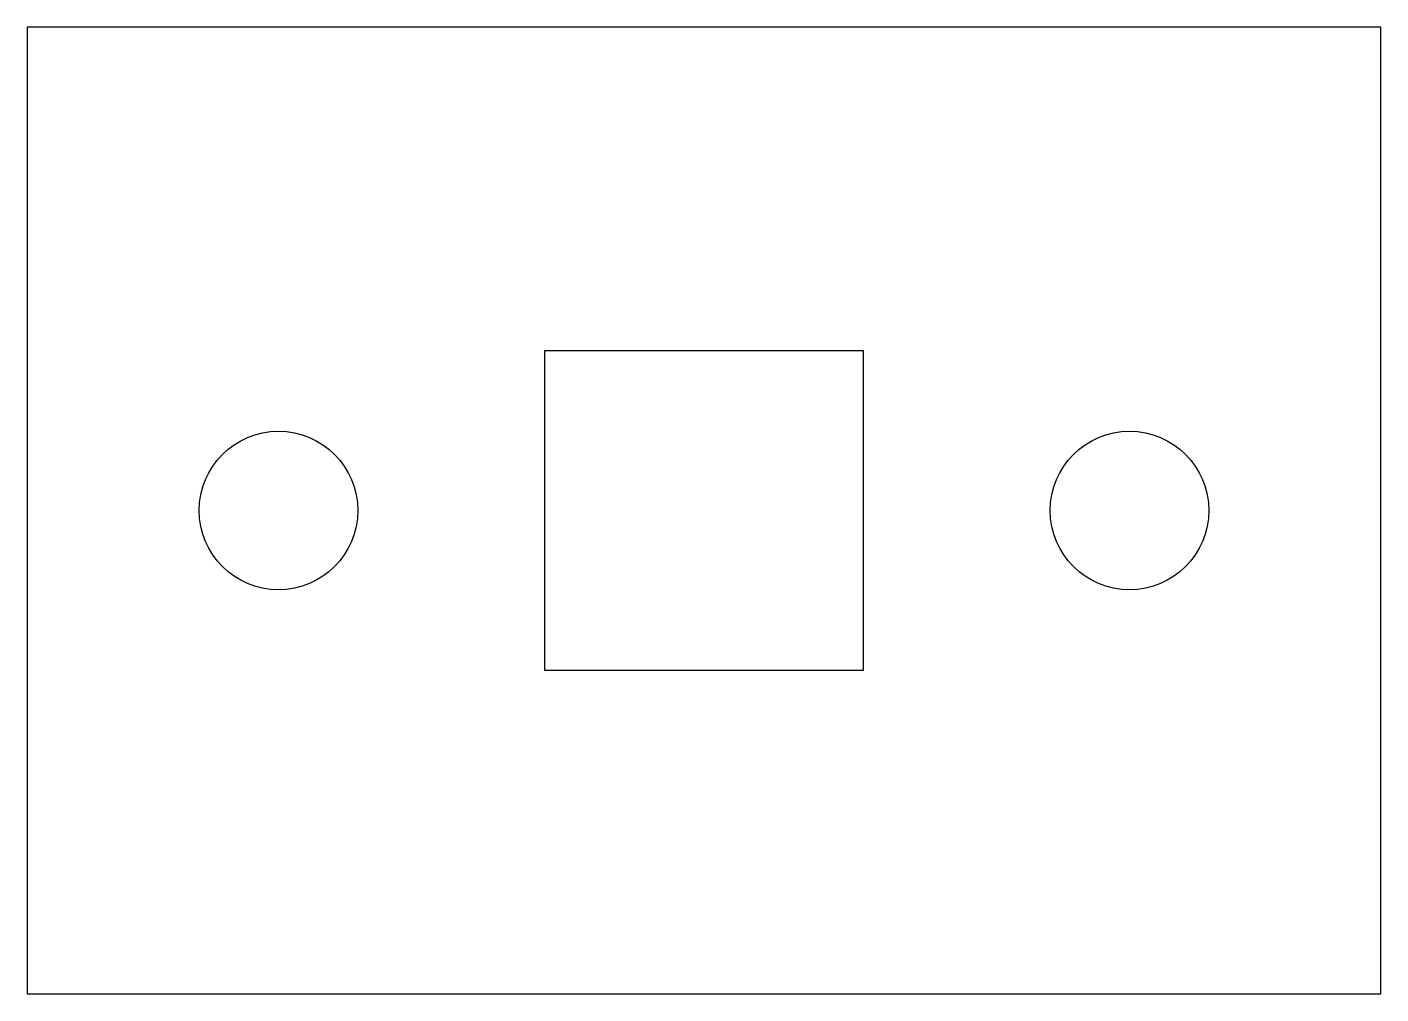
# Model space of a CAD drawing. Header units: millimetres. Extents: x 0 to 70, y 0 to 50.
import ezdxf

# ---------------------------------------------------------------- set-up
doc = ezdxf.new("R2010")
doc.units = ezdxf.units.MM
doc.layers.add('REZ', color=1, linetype='Continuous')

msp = doc.modelspace()

# ---------------------------------------------------------------- linework, layer by layer
at = {"layer": 'REZ'}
for points in [[(0, 0), (70, 0), (70, 50), (0, 50)], [(26.75, 16.75), (43.25, 16.75), (43.25, 33.25), (26.75, 33.25)]]:
    msp.add_lwpolyline(points, close=True, dxfattribs=at)
for centre in [(13, 25), (57, 25)]:
    msp.add_circle(centre, 4.1, dxfattribs=at)

doc.saveas('drawing.dxf')
